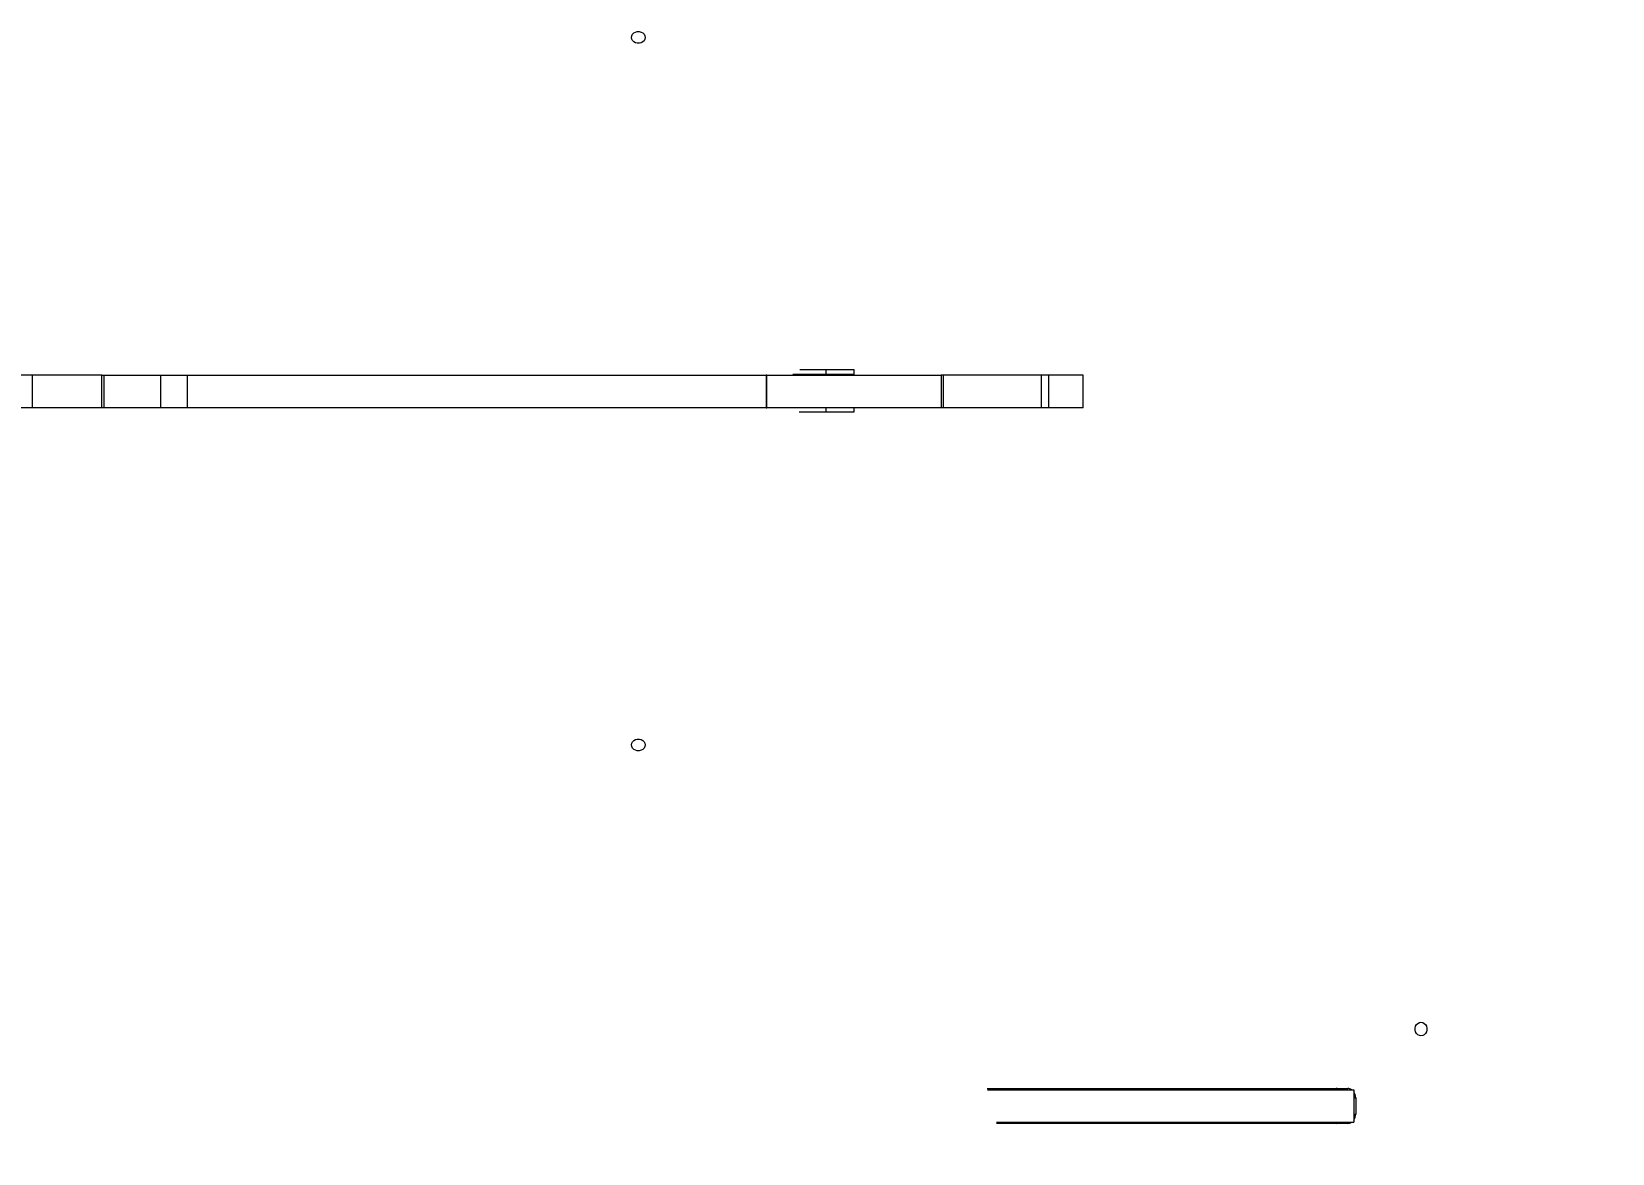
# Model space of a CAD drawing. Header units: millimetres. Extents: x -9608 to 9087, y -7864 to 6934.
# Drawn here: x 3416 to 4434, y 3485 to 4207 of the extents above; entities that cross this region are included whole.
import ezdxf

# ---------------------------------------------------------------- set-up
doc = ezdxf.new("R2010")
doc.units = ezdxf.units.MM
doc.layers.add('DIKOM_ОБЪЕКТ', color=7, linetype='Continuous')
doc.layers.add('DIKOM_РАЗМЕР_ОБЪЕКТА', color=7, linetype='Continuous')
doc.styles.add('style1', font='arial.ttf', dxfattribs={"width": 0.8})
doc.dimstyles.new('1-50', dxfattribs={"dimtxt": 300, "dimasz": 200, "dimexe": 100, "dimexo": 0, "dimgap": 100, "dimtad": 1, "dimtxsty": 'style1', "dimcen": 200, "dimclrd": 7, "dimclre": 7, "dimclrt": 7, "dimadec": 1, "dimazin": 2, "dimtfac": 1, "dimtmove": 0, "dimatfit": 2, "dimfxl": 0, "dimlwd": 25, "dimlwe": 18, "dimarcsym": 0})

# ---------------------------------------------------------------- blocks, each defined once
blk = doc.blocks.new('*D16')
at = {"layer": 'Defpoints', "color": 0, "transparency": 16777216}
for p in [(-6125, 3662.5), (7039, -2261), (7039, -7136.2)]:
    blk.add_point(p, dxfattribs=at)
at = {"layer": 'DIKOM_РАЗМЕР_ОБЪЕКТА', "color": 7, "lineweight": 18, "transparency": 16777216}
for p, q in [((-6125, 3662.5), (-6125, -7236.2)), ((7039, -2261), (7039, -7236.2))]:
    blk.add_line(p, q, dxfattribs=at)
at = {"layer": 'DIKOM_РАЗМЕР_ОБЪЕКТА', "color": 7, "lineweight": 25, "transparency": 16777216}
blk.add_line((-5925, -7136.2), (6839, -7136.2), dxfattribs=at)
at = {"layer": 'DIKOM_РАЗМЕР_ОБЪЕКТА', "color": 7, "transparency": 16777216}
for points in [[(-5925, -7102.9), (-5925, -7169.5), (-6125, -7136.2)], [(6839, -7102.9), (6839, -7169.5), (7039, -7136.2)]]:
    blk.add_solid(points, dxfattribs=at)
at = {"layer": 'DIKOM_РАЗМЕР_ОБЪЕКТА', "color": 7, "transparency": 16777216, "insert": (326.4, -6882.9), "char_height": 300, "attachment_point": 5, "style": 'style1'}
blk.add_mtext('13200', dxfattribs=at)

msp = doc.modelspace()

# ---------------------------------------------------------------- linework, layer by layer
at = {"layer": 'DIKOM_ОБЪЕКТ', "color": 7, "linetype": 'Continuous', "lineweight": 15}
for p, q in [((3927.89, 3989.463), (3910.907, 3989.463)), ((3927.89, 3986.463), (3927.89, 3989.463)), ((3945.88, 3989.463), (3927.89, 3989.463)), ((3945.88, 3986.463), (3945.88, 3989.463)), ((3416.888, 3985.963), (3372.089, 3985.963)), ((3416.888, 3964.963), (3416.888, 3985.963)), ((3461.673, 3985.963), (3416.888, 3985.963)), ((3461.673, 3964.963), (3461.673, 3985.963)), ((3461.673, 3985.963), (3462.848, 3985.963)), ((3462.848, 3985.963), (3462.848, 3964.963)), ((3462.848, 3985.963), (3499.332, 3985.963)), ((3499.332, 3985.963), (3499.332, 3964.963)), ((3499.332, 3985.963), (3516.421, 3985.963)), ((3516.421, 3985.963), (3516.421, 3964.963)), ((3516.421, 3985.963), (3889.285, 3985.963)), ((3889.285, 3985.963), (3889.285, 3964.963)), ((3889.728, 3985.963), (3889.285, 3985.963)), ((3889.728, 3964.963), (3889.728, 3985.963)), ((3889.728, 3985.963), (4001.834, 3985.963)), ((3927.89, 3986.463), (3906.421, 3986.463)), ((3945.88, 3986.463), (3927.89, 3986.463)), ((4001.834, 3985.963), (4001.834, 3964.963)), ((4003.299, 3985.963), (4001.834, 3985.963)), ((4003.299, 3964.963), (4003.299, 3985.963)), ((4066.47, 3985.963), (4003.299, 3985.963)), ((4066.47, 3964.963), (4066.47, 3985.963)), ((4071.124, 3985.963), (4066.47, 3985.963)), ((4071.124, 3964.963), (4071.124, 3985.963)), ((4093.356, 3985.963), (4071.124, 3985.963)), ((4093.356, 3964.963), (4093.356, 3985.963)), ((3416.888, 3964.963), (3372.089, 3964.963)), ((3461.673, 3964.963), (3416.888, 3964.963)), ((3462.848, 3964.963), (3461.673, 3964.963)), ((3499.332, 3964.963), (3462.848, 3964.963)), ((3516.421, 3964.963), (3499.332, 3964.963)), ((3889.285, 3964.963), (3516.421, 3964.963)), ((3889.285, 3964.963), (3889.728, 3964.963)), ((4001.834, 3964.963), (3889.728, 3964.963)), ((3910.419, 3962.463), (3927.89, 3962.463)), ((3927.89, 3962.463), (3927.89, 3964.963)), ((3927.89, 3962.463), (3945.88, 3962.463)), ((3945.88, 3962.463), (3945.88, 3964.963)), ((4003.299, 3964.963), (4001.834, 3964.963)), ((4066.47, 3964.963), (4003.299, 3964.963)), ((4071.124, 3964.963), (4066.47, 3964.963)), ((4093.356, 3964.963), (4071.124, 3964.963)), ((4031.528, 3526.663), (4263.538, 3526.663)), ((4031.711, 3525.963), (4267.444, 3525.963)), ((4267.444, 3525.963), (4267.444, 3504.963)), ((4267.444, 3520.663), (4268.741, 3520.663)), ((4268.741, 3520.663), (4268.741, 3510.263)), ((4037.387, 3504.963), (4267.444, 3504.963)), ((4263.538, 3504.263), (4037.57, 3504.263)), ((4267.444, 3510.263), (4268.741, 3510.263))]:
    msp.add_line(p, q, dxfattribs=at)
at = {"layer": 'DIKOM_ОБЪЕКТ', "color": 7, "linetype": 'Continuous', "lineweight": 15, "flags": 128}
for points in [[(3811.282, 4203.457), (3811.099, 4202.383), (3810.58, 4201.397), (3809.756, 4200.578), (3808.704, 4199.992), (3807.513, 4199.687), (3806.262, 4199.688), (3805.057, 4199.994), (3804.004, 4200.582), (3803.18, 4201.402), (3802.661, 4202.389), (3802.478, 4203.462), (3802.661, 4204.536), (3803.18, 4205.522), (3804.004, 4206.341), (3805.057, 4206.927), (3806.262, 4207.232), (3807.513, 4207.231), (3808.719, 4206.924), (3809.772, 4206.337), (3810.58, 4205.517), (3811.099, 4204.53), (3811.282, 4203.457)], [(3802.478, 3747.972), (3802.661, 3749.046), (3803.18, 3750.032), (3804.004, 3750.85), (3805.057, 3751.435), (3806.262, 3751.739), (3807.513, 3751.738), (3808.719, 3751.431), (3809.772, 3750.843), (3810.596, 3750.022), (3811.114, 3749.035), (3811.282, 3747.961), (3811.099, 3746.888), (3810.58, 3745.902), (3809.756, 3745.083), (3808.704, 3744.498), (3807.498, 3744.194), (3806.247, 3744.196), (3805.057, 3744.503), (3804.004, 3745.091), (3803.18, 3745.911), (3802.661, 3746.899), (3802.478, 3747.972)], [(4310.733, 3560.563), (4309.665, 3560.741), (4308.673, 3561.262), (4307.864, 3562.082), (4307.269, 3563.135), (4306.964, 3564.337), (4306.964, 3565.589), (4307.269, 3566.791), (4307.864, 3567.844), (4308.673, 3568.665), (4309.665, 3569.185), (4310.733, 3569.363), (4311.816, 3569.185), (4312.793, 3568.665), (4313.617, 3567.844), (4314.212, 3566.791), (4314.517, 3565.589), (4314.517, 3564.337), (4314.212, 3563.135), (4313.617, 3562.082), (4312.793, 3561.262), (4311.816, 3560.741), (4310.733, 3560.563)]]:
    msp.add_lwpolyline(points, dxfattribs=at)
at = {"layer": 'DIKOM_ОБЪЕКТ', "color": 7, "linetype": 'Continuous', "lineweight": 15}
for centre, radius, start, end in [((3806.888, 4194.789), 4.982, 81.012911, 98.987089), ((3806.888, 3756.621), 4.965, 260.983022, 279.016978), ((4299.862, 3564.963), 7.175, 353.751141, 6.248859), ((4256.026, 3522.041), 4.622, 58.054752, 89.757218), ((4263.494, 3521.905), 4.758, 58.521888, 89.480932), ((4262.034, 3520.667), 6.707, 359.963259, 36.233084), ((4256.026, 3508.885), 4.622, 270.242782, 301.945248), ((4263.494, 3509.021), 4.758, 270.519068, 301.478112), ((4262.034, 3510.259), 6.707, 323.767268, 0.036897)]:
    msp.add_arc(centre, radius, start, end, dxfattribs=at)

# ---------------------------------------------------------------- dimensions: what is measured, and where the dimension line sits
at = {"layer": 'DIKOM_РАЗМЕР_ОБЪЕКТА'}
dim = msp.add_linear_dim(base=(7038.989, -7136.194), p1=(-6124.982, 3662.494), p2=(7038.989, -2261.037), text='13200', dimstyle='1-50', dxfattribs=at)
dim.commit()
dim.dimension.update_dxf_attribs({"geometry": '*D16', "text_midpoint": (326.371, -7136.194), "dimtype": 160})

doc.saveas('drawing.dxf')
